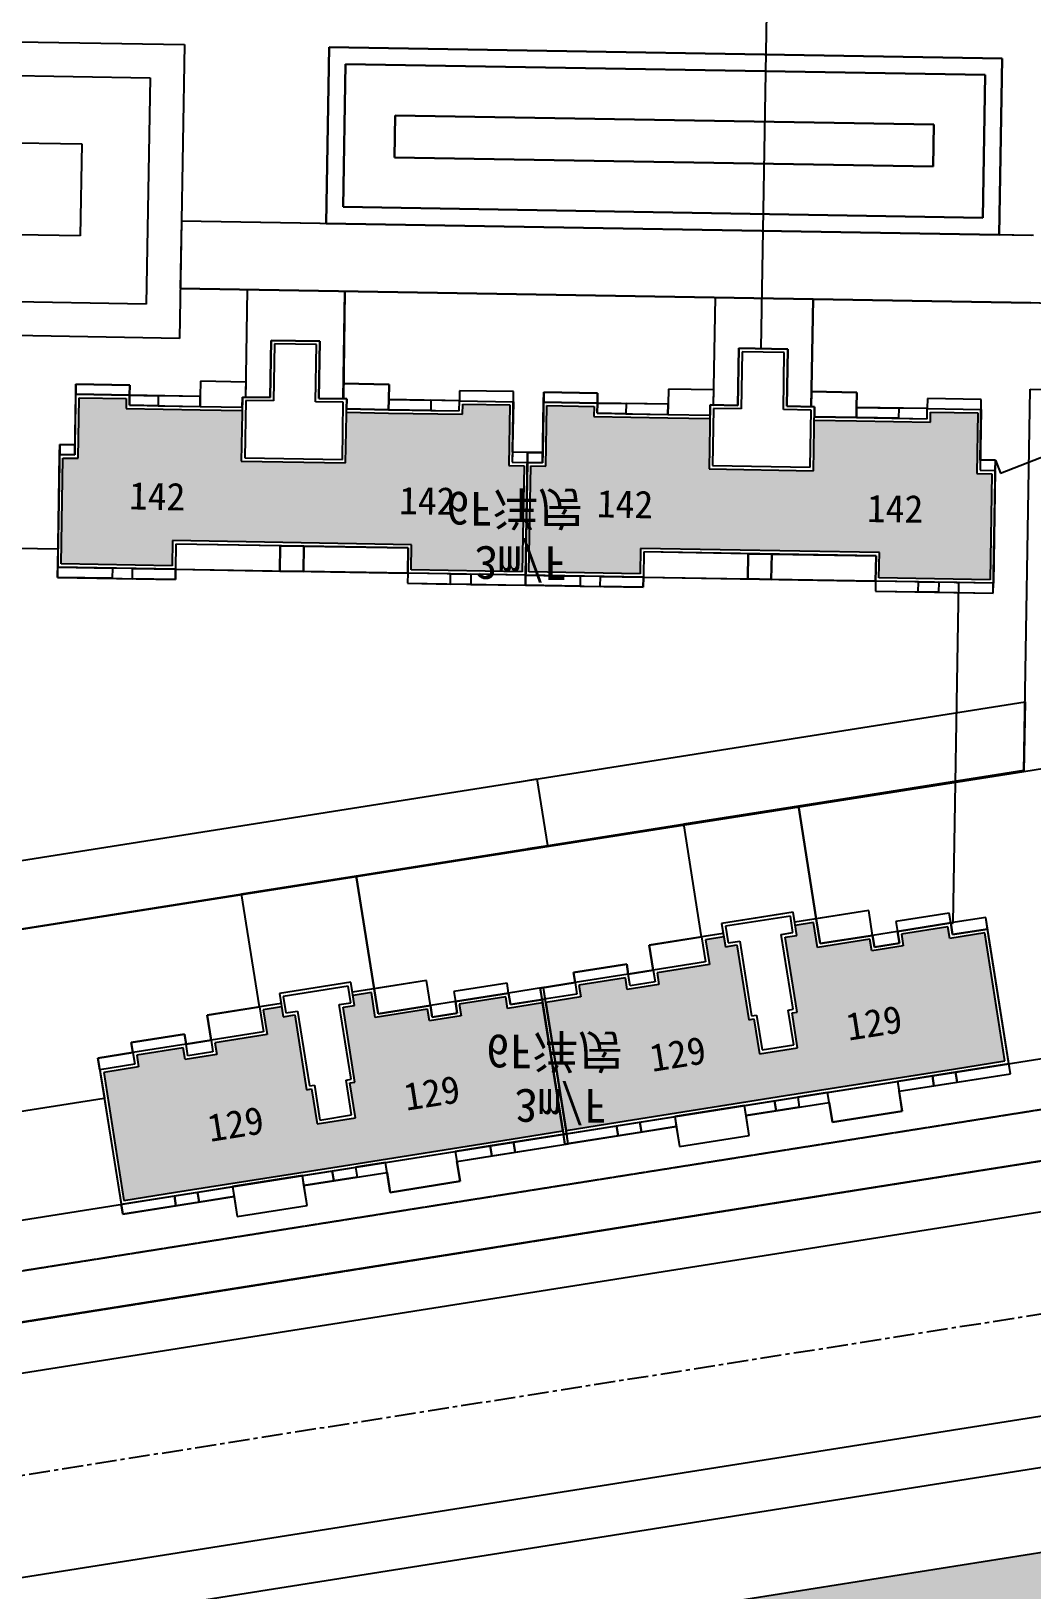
# Model space of a CAD drawing. Header units: millimetres. Extents: x -439850 to 1095597, y 3556331 to 4116172.
# Drawn here: x 578739 to 638192, y 3754899 to 3847535 of the extents above; entities that cross this region are included whole.
import ezdxf
from ezdxf.enums import TextEntityAlignment as Align

# ---------------------------------------------------------------- set-up
doc = ezdxf.new("R2010")
doc.units = ezdxf.units.MM
doc.header["$LTSCALE"] = 1000
doc.header["$MEASUREMENT"] = 0
doc.linetypes.add('CENTER', pattern=[2, 1.25, -0.25, 0.25, -0.25])
doc.linetypes.add('DASHED', pattern=[0.75, 0.5, -0.25])
for name, color, linetype in [('02E1水域', 131, 'Continuous'), ('02E1水域_H', 131, 'Continuous'), ('11E1水域', 7, 'Continuous'), ('14中心线', 1, 'CENTER'), ('14缘石线', 7, 'Continuous'), ('14道路红线', 7, 'Continuous'), ('18标注', 7, 'Continuous'), ('19图框', 7, 'Continuous'), ('TG_SUNBUILD', 41, 'Continuous'), ('建筑外轮廓线', 6, 'Continuous'), ('文字', 7, 'Continuous'), ('红线按路', 200, 'Continuous'), ('道路', 7, 'Continuous'), ('铺装', 6, 'Continuous')]:
    doc.layers.add(name, color=color, linetype=linetype)
doc.styles.add('-黑体', font='simhei.ttf')
doc.styles.add('坐标标注', font='times.ttf', dxfattribs={"width": 0.75})
doc.styles.add('样式 1', font='simhei.ttf')

msp = doc.modelspace()

# ---------------------------------------------------------------- hatches: boundary and pattern name
at = {"ltscale": 0.02, "extrusion": (0, 0, -1)}
h = msp.add_hatch(color=31, dxfattribs=at)
h.dxf.hatch_style = 1
h.paths.add_polyline_path([(-608021, 3821703), (-607121, 3821718), (-607182, 3825318), (-604383, 3825365), (-604372, 3824765), (-599973, 3824839), (-597473, 3824882), (-597423, 3821882), (-591224, 3821987), (-591274, 3824987), (-588775, 3825029), (-584375, 3825103), (-584385, 3825703), (-581586, 3825750), (-581525, 3822151), (-580625, 3822166), (-580519, 3815867), (-587118, 3815755), (-587143, 3817255), (-601341, 3817015), (-601316, 3815515), (-607915, 3815404)])
h.paths.add_polyline_path([(-600091, 3818434), (-604426, 3818384), (-604454, 3820786), (-600119, 3820837)], flags=24)
h.paths.add_polyline_path([(-584032, 3818729), (-588367, 3818633), (-588420, 3821035), (-584085, 3821131)], flags=24)
h = msp.add_hatch(color=31, dxfattribs=at)
h.dxf.hatch_style = 1
h.paths.add_polyline_path([(-635817, 3821233), (-634917, 3821248), (-634978, 3824848), (-632179, 3824895), (-632168, 3824295), (-627769, 3824370), (-625269, 3824412), (-625219, 3821412), (-619020, 3821517), (-619070, 3824517), (-616571, 3824559), (-612171, 3824633), (-612181, 3825233), (-609382, 3825281), (-609321, 3821681), (-608421, 3821696), (-608315, 3815397), (-614914, 3815286), (-614939, 3816785), (-629137, 3816545), (-629112, 3815046), (-635711, 3814934)])
h.paths.add_polyline_path([(-627887, 3817965), (-632222, 3817914), (-632250, 3820316), (-627915, 3820367)], flags=24)
h.paths.add_polyline_path([(-611828, 3818259), (-616163, 3818163), (-616216, 3820565), (-611882, 3820661)], flags=24)
h = msp.add_hatch(color=121, dxfattribs=at)
h.dxf.hatch_style = 1
h.paths.add_polyline_path([(-635394, 3793939), (-633319, 3793611), (-633210, 3794302), (-630444, 3793864), (-630554, 3793173), (-628677, 3792875), (-628568, 3793567), (-625457, 3793074), (-625222, 3794555), (-624135, 3794383), (-624229, 3793791), (-623538, 3793681), (-624242, 3789237), (-623946, 3789190), (-624274, 3787116), (-622003, 3786756), (-621674, 3788830), (-621378, 3788783), (-620674, 3793227), (-619982, 3793118), (-619888, 3793710), (-618802, 3793538), (-619037, 3792057), (-615925, 3791564), (-616035, 3790873), (-614158, 3790575), (-614049, 3791267), (-611283, 3790829), (-611393, 3790137), (-609319, 3789809), (-610524, 3782203), (-613585, 3782689), (-623561, 3784269), (-633537, 3785849), (-636598, 3786334)])
h.paths.add_polyline_path([(-626859, 3787055), (-631151, 3787727), (-630775, 3790128), (-626483, 3789456)], flags=24)
h.paths.add_polyline_path([(-615201, 3785200), (-619491, 3785888), (-619106, 3788287), (-614816, 3787599)], flags=24)
h = msp.add_hatch(color=121, dxfattribs=at)
h.dxf.hatch_style = 1
h.paths.add_polyline_path([(-609121, 3789777), (-607047, 3789449), (-606938, 3790140), (-604172, 3789702), (-604282, 3789011), (-602405, 3788713), (-602295, 3789405), (-599184, 3788912), (-598950, 3790393), (-597863, 3790221), (-597957, 3789629), (-597266, 3789519), (-597970, 3785075), (-597673, 3785028), (-598002, 3782953), (-595730, 3782594), (-595402, 3784668), (-595105, 3784621), (-594401, 3789065), (-593710, 3788956), (-593616, 3789548), (-592530, 3789376), (-592764, 3787895), (-589653, 3787402), (-589763, 3786711), (-587886, 3786413), (-587777, 3787105), (-585011, 3786667), (-585121, 3785975), (-583046, 3785647), (-584251, 3778041), (-587313, 3778526), (-597289, 3780107), (-607264, 3781687), (-610326, 3782172)])
h.paths.add_polyline_path([(-600586, 3782893), (-604878, 3783565), (-604503, 3785966), (-600211, 3785294)], flags=24)
h.paths.add_polyline_path([(-588929, 3781038), (-593219, 3781726), (-592834, 3784125), (-588544, 3783437)], flags=24)
at = {"layer": '02E1水域_H', "extrusion": (0, 0, -1)}
msp.add_hatch(color=137, dxfattribs=at).paths.add_polyline_path([(-486082, 3729002), (-486041, 3724693), (-489884, 3721378), (-845200, 3777667), (-849112, 3782213), (-849145, 3786515), (-845292, 3789831), (-490002, 3733546)])

# ---------------------------------------------------------------- linework, layer by layer
for p, q in [((622111, 3828666), (622113, 3828666)), ((622112, 3828667), (622112, 3828665)), ((636335, 3821257), (636336, 3821255)), ((636337, 3821257), (636335, 3821256)), ((580333, 3816755), (580335, 3816755)), ((580334, 3816754), (580334, 3816756)), ((633866, 3814765), (633864, 3814765)), ((633865, 3814764), (633865, 3814766)), ((608807, 3803092), (608805, 3803092)), ((608806, 3803091), (608806, 3803093)), ((609431, 3799141), (609433, 3799141)), ((609432, 3799142), (609432, 3799140)), ((633522, 3794529), (633524, 3794529)), ((633523, 3794530), (633523, 3794528)), ((583084, 3784125), (583086, 3784125)), ((583085, 3784124), (583085, 3784126))]:
    msp.add_line(p, q)
for points in [[(622111, 3828666, 0.25, 0.25, 0), (622112, 3828665, 0, 0, 0)], [(636336, 3821257, 0.25, 0.25, 0), (636336, 3821256, 0, 0, 0)], [(580333, 3816755, 0.25, 0.25, 0), (580334, 3816756, 0, 0, 0)], [(633865, 3814765, 0.25, 0.25, 0), (633864, 3814766, 0, 0, 0)], [(608806, 3803092, 0.25, 0.25, 0), (608805, 3803092, 0, 0, 0)], [(609431, 3799142, 0.25, 0.25, 0), (609432, 3799141, 0, 0, 0)], [(633522, 3794529, 0.25, 0.25, 0), (633523, 3794528, 0, 0, 0)], [(583085, 3784125, 0.25, 0.25, 0), (583085, 3784126, 0, 0, 0)]]:
    msp.add_lwpolyline(points, format="xyseb")
at = {"layer": '02E1水域', "color": 7, "linetype": 'Continuous', "lineweight": 0, "ltscale": 0.02, "extrusion": (0, 0, -1)}
msp.add_line((845292, 3789831), (490002, 3733546), dxfattribs=at)
at = {"layer": '11E1水域', "extrusion": (0, 0, -1)}
msp.add_line((845292, 3789831), (490002, 3733546), dxfattribs=at)
at = {"layer": '14中心线', "extrusion": (0, 0, -1)}
msp.add_line((864301, 3807017), (478246, 3745859), dxfattribs=at)
at = {"layer": '14缘石线', "extrusion": (0, 0, -1)}
for p, q in [((837756, 3808887), (506671, 3756436)), ((840258, 3797133), (493218, 3742156))]:
    msp.add_line(p, q, dxfattribs=at)
at = {"layer": '14道路红线', "extrusion": (0, 0, -1)}
for p, q in [((836942, 3811795), (506201, 3759399)), ((840324, 3794107), (495059, 3739410))]:
    msp.add_line(p, q, dxfattribs=at)
at = {"layer": '18标注', "color": 3, "ltscale": 0.02}
for p, q in [((622112, 3828666), (622449, 3848602)), ((636336, 3821256), (663258, 3831873)), ((622137, 3828665), (622111, 3828666)), ((636031, 3822029), (636336, 3821256)), ((580333, 3816755), (554053, 3817199)), ((580305, 3815071), (580334, 3816756)), ((633523, 3794529), (633865, 3814765)), ((633719, 3814768), (633865, 3814765)), ((607627, 3802905), (608806, 3803092)), ((609432, 3799142), (608806, 3803091)), ((608253, 3798954), (609432, 3799141)), ((633377, 3794531), (633523, 3794529)), ((582818, 3785812), (583085, 3784125)), ((575184, 3782874), (583084, 3784125))]:
    msp.add_line(p, q, dxfattribs=at)
at = {"layer": '19图框', "color": 6, "ltscale": 0.3}
msp.add_line((508012, 3765761), (812360, 3813976), dxfattribs=at)
at = {"layer": 'TG_SUNBUILD', "color": 145}
for p, q in [((592995, 3829158), (592938, 3825759)), ((595895, 3829109), (592995, 3829158)), ((595837, 3825710), (595895, 3829109)), ((620791, 3828688), (620734, 3825289)), ((623691, 3828639), (620791, 3828688)), ((623633, 3825240), (623691, 3828639)), ((581399, 3826554), (581339, 3822954)), ((584599, 3826500), (581399, 3826554)), ((584589, 3825900), (584599, 3826500)), ((588788, 3825829), (584589, 3825900)), ((588803, 3826729), (588788, 3825829)), ((591503, 3826683), (588803, 3826729)), ((591488, 3825783), (591503, 3826683)), ((597302, 3826585), (597287, 3825685)), ((600002, 3826539), (597302, 3826585)), ((599987, 3825639), (600002, 3826539)), ((604196, 3826168), (604186, 3825568)), ((607396, 3826114), (604196, 3826168)), ((607335, 3822515), (607396, 3826114)), ((609195, 3826084), (609135, 3822484)), ((612395, 3826030), (609195, 3826084)), ((612385, 3825430), (612395, 3826030)), ((616599, 3826259), (616584, 3825359)), ((619299, 3826213), (616599, 3826259)), ((619284, 3825313), (619299, 3826213)), ((625098, 3826115), (625083, 3825215)), ((627798, 3826069), (625098, 3826115)), ((627783, 3825170), (627798, 3826069)), ((592938, 3825759), (591488, 3825783)), ((597287, 3825685), (595837, 3825710)), ((604186, 3825568), (599987, 3825639)), ((616584, 3825359), (612385, 3825430)), ((620734, 3825289), (619284, 3825313)), ((625083, 3825215), (623633, 3825240)), ((631982, 3825099), (627783, 3825170)), ((631992, 3825699), (631982, 3825099)), ((635192, 3825644), (631992, 3825699)), ((635131, 3822045), (635192, 3825644)), ((580439, 3822969), (580305, 3815071)), ((581339, 3822954), (580439, 3822969)), ((608235, 3822500), (607335, 3822515)), ((608101, 3814601), (608235, 3822500)), ((608235, 3822500), (608101, 3814601)), ((609135, 3822484), (608235, 3822500)), ((636031, 3822030), (635131, 3822045)), ((635897, 3814131), (636031, 3822030)), ((580305, 3815071), (587304, 3814952)), ((587304, 3814952), (587314, 3815552)), ((587314, 3815552), (601112, 3815319)), ((601112, 3815319), (601102, 3814719)), ((615100, 3814482), (615110, 3815082)), ((615110, 3815082), (628908, 3814849)), ((628908, 3814849), (628898, 3814249)), ((601102, 3814719), (608101, 3814601)), ((608101, 3814601), (615100, 3814482)), ((628898, 3814249), (635897, 3814131)), ((624010, 3795173), (619763, 3794501)), ((619763, 3794501), (619857, 3793908)), ((624104, 3794581), (624010, 3795173)), ((628499, 3795277), (624104, 3794581)), ((628734, 3793796), (628499, 3795277)), ((633282, 3795124), (630122, 3794623)), ((630122, 3794623), (630216, 3794030)), ((633376, 3794531), (633282, 3795124)), ((635450, 3794860), (633376, 3794531)), ((636921, 3785575), (635450, 3794860)), ((619857, 3793908), (615462, 3793212)), ((630216, 3794030), (628734, 3793796)), ((615462, 3793212), (615697, 3791730)), ((614121, 3792088), (610961, 3791587)), ((610961, 3791587), (611055, 3790995)), ((614215, 3791496), (614121, 3792088)), ((615697, 3791730), (614215, 3791496)), ((597738, 3791011), (593491, 3790339)), ((597832, 3790419), (597738, 3791011)), ((602227, 3791115), (597832, 3790419)), ((602462, 3789634), (602227, 3791115)), ((607010, 3790962), (603849, 3790461)), ((607104, 3790369), (607010, 3790962)), ((609178, 3790698), (607104, 3790369)), ((611055, 3790995), (608980, 3790666)), ((608980, 3790666), (610451, 3781382)), ((610649, 3781413), (609178, 3790698)), ((593585, 3789746), (589190, 3789050)), ((593491, 3790339), (593585, 3789746)), ((603943, 3789868), (602462, 3789634)), ((603849, 3790461), (603943, 3789868)), ((589190, 3789050), (589424, 3787568)), ((587849, 3787926), (584688, 3787425)), ((587943, 3787333), (587849, 3787926)), ((584688, 3787425), (584782, 3786833)), ((589424, 3787568), (587943, 3787333)), ((584782, 3786833), (582708, 3786504)), ((582708, 3786504), (584179, 3777220)), ((630304, 3784527), (636921, 3785575)), ((630491, 3783342), (630304, 3784527)), ((621217, 3783088), (626155, 3783870)), ((626155, 3783870), (626343, 3782685)), ((626343, 3782685), (630491, 3783342)), ((610451, 3781382), (617069, 3782430)), ((617069, 3782430), (617256, 3781245)), ((621405, 3781902), (621217, 3783088)), ((604031, 3780365), (610649, 3781413)), ((617256, 3781245), (621405, 3781902)), ((594945, 3778925), (599883, 3779708)), ((599883, 3779708), (600071, 3778523)), ((604219, 3779180), (604031, 3780365)), ((595132, 3777740), (594945, 3778925)), ((600071, 3778523), (604219, 3779180)), ((584179, 3777220), (590796, 3778268)), ((590796, 3778268), (590984, 3777083)), ((590984, 3777083), (595132, 3777740))]:
    msp.add_line(p, q, dxfattribs=at)
at = {"layer": '建筑外轮廓线', "color": 6, "extrusion": (0, 0, -1)}
for p, q in [((592938, 3825759), (592995, 3829158)), ((592995, 3829158), (592938, 3825759)), ((592995, 3829158), (595895, 3829109)), ((595895, 3829109), (592995, 3829158)), ((595895, 3829109), (595837, 3825710)), ((595837, 3825710), (595895, 3829109)), ((620734, 3825289), (620791, 3828688)), ((620791, 3828688), (620734, 3825289)), ((620791, 3828688), (623691, 3828639)), ((623691, 3828639), (620791, 3828688)), ((623691, 3828639), (623633, 3825240)), ((623633, 3825240), (623691, 3828639)), ((581328, 3822354), (581389, 3825954)), ((581389, 3825954), (584589, 3825900)), ((584589, 3825900), (584579, 3825300)), ((584579, 3825300), (588778, 3825229)), ((588778, 3825229), (591278, 3825187)), ((591288, 3825786), (591224, 3821987)), ((591278, 3825187), (591288, 3825786)), ((591288, 3825786), (591288, 3825786)), ((591288, 3825786), (592938, 3825759)), ((592938, 3825759), (591288, 3825786)), ((595837, 3825710), (597487, 3825682)), ((597487, 3825682), (595837, 3825710)), ((597423, 3821882), (597487, 3825682)), ((597487, 3825682), (597477, 3825082)), ((597477, 3825082), (599976, 3825039)), ((597487, 3825682), (597487, 3825682)), ((597487, 3825682), (597487, 3825682)), ((599976, 3825039), (604176, 3824969)), ((604176, 3824969), (604186, 3825568)), ((604186, 3825568), (607386, 3825514)), ((607386, 3825514), (607325, 3821915)), ((609124, 3821884), (609185, 3825484)), ((609185, 3825484), (612385, 3825430)), ((612385, 3825430), (612375, 3824830)), ((619084, 3825317), (619020, 3821517)), ((619074, 3824717), (619084, 3825317)), ((619084, 3825317), (619084, 3825317)), ((619084, 3825317), (620734, 3825289)), ((620734, 3825289), (619084, 3825317)), ((623633, 3825240), (625283, 3825212)), ((625283, 3825212), (623633, 3825240)), ((625219, 3821412), (625283, 3825212)), ((625283, 3825212), (625273, 3824612)), ((625283, 3825212), (625283, 3825212)), ((625283, 3825212), (625283, 3825212)), ((631972, 3824499), (631982, 3825099)), ((631982, 3825099), (635182, 3825045)), ((635182, 3825045), (635121, 3821445)), ((612375, 3824830), (616574, 3824759)), ((616574, 3824759), (619074, 3824717)), ((625273, 3824612), (627773, 3824569)), ((627773, 3824569), (631972, 3824499)), ((580315, 3815670), (580429, 3822369)), ((580429, 3822369), (581328, 3822354)), ((591224, 3821987), (597423, 3821882)), ((607325, 3821915), (608225, 3821900)), ((608111, 3815201), (608225, 3821900)), ((608225, 3821900), (608111, 3815201)), ((608225, 3821900), (609124, 3821884)), ((619020, 3821517), (625219, 3821412)), ((635121, 3821445), (636021, 3821430)), ((636021, 3821430), (635907, 3814731)), ((587340, 3817052), (587314, 3815552)), ((601138, 3816819), (587340, 3817052)), ((601112, 3815319), (601138, 3816819)), ((601138, 3816819), (601138, 3816819)), ((587314, 3815552), (580315, 3815670)), ((615136, 3816582), (615110, 3815082)), ((628934, 3816349), (615136, 3816582)), ((628908, 3814849), (628934, 3816349)), ((628934, 3816349), (628934, 3816349)), ((587314, 3815552), (587314, 3815552)), ((608111, 3815201), (601112, 3815319)), ((615110, 3815082), (608111, 3815201)), ((615110, 3815082), (615110, 3815082)), ((635907, 3814731), (628908, 3814849)), ((624010, 3795173), (619763, 3794501)), ((621887, 3794837), (619763, 3794501)), ((619763, 3794501), (619857, 3793908)), ((619763, 3794501), (619982, 3793118)), ((624010, 3795173), (621887, 3794837)), ((624104, 3794581), (624010, 3795173)), ((624229, 3793791), (624010, 3795173)), ((625388, 3794784), (624104, 3794581)), ((625623, 3793303), (625388, 3794784)), ((633376, 3794531), (630216, 3794030)), ((633486, 3793840), (633376, 3794531)), ((619857, 3793908), (618573, 3793705)), ((618573, 3793705), (618808, 3792223)), ((623538, 3793681), (624229, 3793791)), ((624242, 3789237), (623538, 3793681)), ((628734, 3793796), (625623, 3793303)), ((628844, 3793104), (628734, 3793796)), ((630216, 3794030), (630325, 3793339)), ((635560, 3794168), (633486, 3793840)), ((636827, 3786168), (635560, 3794168)), ((619982, 3793118), (620674, 3793227)), ((620674, 3793227), (621378, 3788783)), ((630325, 3793339), (628844, 3793104)), ((618808, 3792223), (615697, 3791730)), ((615697, 3791730), (615806, 3791039)), ((597738, 3791011), (593491, 3790339)), ((595614, 3790675), (593491, 3790339)), ((597738, 3791011), (595614, 3790675)), ((597832, 3790419), (597738, 3791011)), ((597957, 3789629), (597738, 3791011)), ((614215, 3791496), (611055, 3790995)), ((611055, 3790995), (611164, 3790303)), ((614325, 3790804), (614215, 3791496)), ((615806, 3791039), (614325, 3790804)), ((593585, 3789746), (592301, 3789543)), ((593491, 3790339), (593585, 3789746)), ((593491, 3790339), (593710, 3788956)), ((599116, 3790622), (597832, 3790419)), ((599350, 3789141), (599116, 3790622)), ((607104, 3790369), (603943, 3789868)), ((603943, 3789868), (604053, 3789177)), ((607213, 3789678), (607104, 3790369)), ((609287, 3790006), (607213, 3789678)), ((611164, 3790303), (609090, 3789975)), ((609090, 3789975), (610357, 3781975)), ((610555, 3782006), (609287, 3790006)), ((592301, 3789543), (592535, 3788061)), ((593710, 3788956), (594401, 3789065)), ((594401, 3789065), (595105, 3784621)), ((597266, 3789519), (597957, 3789629)), ((597970, 3785075), (597266, 3789519)), ((602462, 3789634), (599350, 3789141)), ((602571, 3788942), (602462, 3789634)), ((604053, 3789177), (602571, 3788942)), ((621378, 3788783), (621674, 3788830)), ((621674, 3788830), (622003, 3786756)), ((623946, 3789190), (624242, 3789237)), ((624274, 3787116), (623946, 3789190)), ((592535, 3788061), (589424, 3787568)), ((587943, 3787333), (584782, 3786833)), ((588052, 3786642), (587943, 3787333)), ((589424, 3787568), (589534, 3786877)), ((622003, 3786756), (624274, 3787116)), ((584892, 3786141), (582818, 3785813)), ((584782, 3786833), (584892, 3786141)), ((589534, 3786877), (588052, 3786642)), ((633568, 3785652), (636827, 3786168)), ((582818, 3785813), (584085, 3777813)), ((623592, 3784071), (633568, 3785652)), ((595105, 3784621), (595402, 3784668)), ((595402, 3784668), (595730, 3782594)), ((597673, 3785028), (597970, 3785075)), ((598002, 3782953), (597673, 3785028)), ((613617, 3782491), (623592, 3784071)), ((595730, 3782594), (598002, 3782953)), ((610357, 3781975), (613617, 3782491)), ((597320, 3779909), (607296, 3781490)), ((607296, 3781490), (610555, 3782006)), ((587344, 3778329), (597320, 3779909)), ((584085, 3777813), (587344, 3778329))]:
    msp.add_line(p, q, dxfattribs=at)
at = {"layer": '建筑外轮廓线', "color": 8, "extrusion": (0, 0, -1)}
for p, q in [((593192, 3828955), (593134, 3825555)), ((595691, 3828912), (593192, 3828955)), ((595634, 3825513), (595691, 3828912)), ((620988, 3828485), (620930, 3825085)), ((623487, 3828443), (620988, 3828485)), ((623430, 3825043), (623487, 3828443)), ((581389, 3825954), (581399, 3826554)), ((584589, 3825900), (581389, 3825954)), ((581399, 3826554), (584599, 3826500)), ((584579, 3825300), (584589, 3825900)), ((584599, 3826500), (584589, 3825900)), ((584589, 3825900), (586289, 3825871)), ((586289, 3825871), (586278, 3825271)), ((586289, 3825871), (586278, 3825271)), ((588788, 3825829), (586289, 3825871)), ((588803, 3826729), (588788, 3825829)), ((591503, 3826683), (588803, 3826729)), ((591488, 3825783), (591503, 3826683)), ((597287, 3825685), (597302, 3826585)), ((597287, 3825685), (597302, 3826585)), ((597302, 3826585), (600002, 3826539)), ((597302, 3826585), (600002, 3826539)), ((600002, 3826539), (599987, 3825639)), ((600002, 3826539), (599987, 3825639)), ((604196, 3826168), (604186, 3825568)), ((607396, 3826114), (604196, 3826168)), ((607386, 3825514), (607396, 3826114)), ((609185, 3825484), (609195, 3826084)), ((609195, 3826084), (612395, 3826030)), ((612395, 3826030), (612385, 3825430)), ((616599, 3826259), (616584, 3825359)), ((619299, 3826213), (616599, 3826259)), ((619284, 3825313), (619299, 3826213)), ((625083, 3825215), (625098, 3826115)), ((625083, 3825215), (625098, 3826115)), ((625098, 3826115), (627798, 3826069)), ((625098, 3826115), (627798, 3826069)), ((627798, 3826069), (627783, 3825170)), ((627798, 3826069), (627783, 3825170)), ((581525, 3822151), (581586, 3825750)), ((581586, 3825750), (584385, 3825703)), ((584385, 3825703), (584375, 3825103)), ((584375, 3825103), (588775, 3825029)), ((586278, 3825271), (584579, 3825300)), ((586278, 3825271), (588778, 3825229)), ((588775, 3825029), (591274, 3824987)), ((588778, 3825229), (588788, 3825829)), ((588788, 3825829), (588778, 3825229)), ((588778, 3825229), (591278, 3825187)), ((591278, 3825187), (591288, 3825786)), ((591278, 3825187), (591278, 3825187)), ((591288, 3825786), (591488, 3825783)), ((591484, 3825583), (591427, 3822184)), ((593134, 3825555), (591484, 3825583)), ((597284, 3825485), (595634, 3825513)), ((597226, 3822086), (597284, 3825485)), ((597487, 3825682), (597287, 3825685)), ((597487, 3825682), (597287, 3825685)), ((597477, 3825082), (597487, 3825682)), ((597477, 3825082), (597487, 3825682)), ((599976, 3825039), (597477, 3825082)), ((597477, 3825082), (597477, 3825082)), ((599976, 3825039), (597477, 3825082)), ((597477, 3825082), (597477, 3825082)), ((599976, 3825039), (599987, 3825639)), ((599987, 3825639), (599976, 3825039)), ((599987, 3825639), (599976, 3825039)), ((602476, 3824997), (599976, 3825039)), ((599987, 3825639), (602486, 3825597)), ((602486, 3825597), (602476, 3824997)), ((602486, 3825597), (602476, 3824997)), ((602476, 3824997), (604176, 3824969)), ((604186, 3825568), (602486, 3825597)), ((604176, 3824969), (604186, 3825568)), ((604186, 3825568), (607386, 3825514)), ((604372, 3824765), (604383, 3825365)), ((604383, 3825365), (607182, 3825318)), ((607182, 3825318), (607121, 3821718)), ((612385, 3825430), (609185, 3825484)), ((609321, 3821681), (609382, 3825281)), ((609382, 3825281), (612181, 3825233)), ((612181, 3825233), (612171, 3824633)), ((612375, 3824830), (612385, 3825430)), ((612385, 3825430), (614085, 3825401)), ((614085, 3825401), (614074, 3824801)), ((614085, 3825401), (614074, 3824801)), ((616584, 3825359), (614085, 3825401)), ((616574, 3824759), (616584, 3825359)), ((616584, 3825359), (616574, 3824759)), ((619074, 3824717), (619084, 3825317)), ((619084, 3825317), (619284, 3825313)), ((619280, 3825113), (619223, 3821714)), ((620930, 3825085), (619280, 3825113)), ((625080, 3825015), (623430, 3825043)), ((625022, 3821616), (625080, 3825015)), ((625283, 3825212), (625083, 3825215)), ((625283, 3825212), (625083, 3825215)), ((625273, 3824612), (625283, 3825212)), ((625273, 3824612), (625283, 3825212)), ((627773, 3824570), (627783, 3825170)), ((627783, 3825170), (627773, 3824570)), ((627783, 3825170), (627773, 3824570)), ((627783, 3825170), (630282, 3825127)), ((630282, 3825127), (630272, 3824527)), ((630282, 3825127), (630272, 3824527)), ((631982, 3825099), (630282, 3825127)), ((631972, 3824499), (631982, 3825099)), ((631992, 3825699), (631982, 3825099)), ((631982, 3825099), (635182, 3825045)), ((635192, 3825644), (631992, 3825699)), ((635182, 3825045), (635192, 3825644)), ((597473, 3824882), (599973, 3824839)), ((599973, 3824839), (604372, 3824765)), ((612171, 3824633), (616571, 3824559)), ((614074, 3824801), (612375, 3824830)), ((614074, 3824801), (616574, 3824759)), ((616571, 3824559), (619070, 3824517)), ((616574, 3824759), (619074, 3824717)), ((619074, 3824717), (619074, 3824717)), ((625269, 3824412), (627769, 3824370)), ((627773, 3824570), (625273, 3824612)), ((625273, 3824612), (625273, 3824612)), ((627773, 3824570), (625273, 3824612)), ((625273, 3824612), (625273, 3824612)), ((627769, 3824370), (632168, 3824295)), ((630272, 3824527), (627773, 3824570)), ((630272, 3824527), (631972, 3824499)), ((632168, 3824295), (632179, 3824895)), ((632179, 3824895), (634978, 3824848)), ((634978, 3824848), (634917, 3821248)), ((580429, 3822369), (580439, 3822969)), ((581328, 3822354), (580429, 3822369)), ((580439, 3822969), (581339, 3822954)), ((580519, 3815867), (580625, 3822166)), ((580625, 3822166), (581525, 3822151)), ((581339, 3822954), (581328, 3822354)), ((591427, 3822184), (597226, 3822086)), ((607335, 3822515), (607325, 3821915)), ((608235, 3822500), (607335, 3822515)), ((608225, 3821900), (608235, 3822500)), ((608225, 3821900), (608235, 3822500)), ((608235, 3822500), (609135, 3822484)), ((609135, 3822484), (609124, 3821884)), ((607121, 3821718), (608021, 3821703)), ((607325, 3821915), (608225, 3821900)), ((608021, 3821703), (607915, 3815404)), ((609124, 3821884), (608225, 3821900)), ((608315, 3815397), (608421, 3821696)), ((608421, 3821696), (609321, 3821681)), ((619223, 3821714), (625022, 3821616)), ((634917, 3821248), (635817, 3821233)), ((635131, 3822045), (635121, 3821445)), ((635121, 3821445), (636021, 3821430)), ((636031, 3822030), (635131, 3822045)), ((635817, 3821233), (635711, 3814934)), ((636021, 3821430), (636031, 3822030)), ((587143, 3817255), (587118, 3815755)), ((601341, 3817015), (587143, 3817255)), ((587340, 3817052), (587314, 3815552)), ((593539, 3816947), (587340, 3817052)), ((593513, 3815447), (593539, 3816947)), ((593539, 3816947), (593513, 3815447)), ((593513, 3815447), (593539, 3816947)), ((593539, 3816947), (594939, 3816923)), ((594939, 3816923), (593539, 3816947)), ((594939, 3816923), (594913, 3815424)), ((594913, 3815424), (594939, 3816923)), ((594913, 3815424), (594939, 3816923)), ((594939, 3816923), (601138, 3816819)), ((601138, 3816819), (601112, 3815319)), ((601316, 3815515), (601341, 3817015)), ((614939, 3816785), (614914, 3815286)), ((629137, 3816545), (614939, 3816785)), ((580305, 3815071), (580315, 3815670)), ((580315, 3815670), (583565, 3815615)), ((587118, 3815755), (580519, 3815867)), ((615136, 3816582), (615110, 3815082)), ((621335, 3816477), (615136, 3816582)), ((621309, 3814978), (621335, 3816477)), ((621335, 3816477), (621309, 3814978)), ((621309, 3814978), (621335, 3816477)), ((621335, 3816477), (622735, 3816454)), ((622735, 3816454), (621335, 3816477)), ((622735, 3816454), (622709, 3814954)), ((622709, 3814954), (622735, 3816454)), ((622709, 3814954), (622735, 3816454)), ((622735, 3816454), (628934, 3816349)), ((628934, 3816349), (628908, 3814849)), ((629112, 3815046), (629137, 3816545)), ((583555, 3815016), (580305, 3815071)), ((583565, 3815615), (583555, 3815016)), ((583565, 3815615), (583555, 3815016)), ((583555, 3815016), (584755, 3814995)), ((584765, 3815595), (583565, 3815615)), ((584755, 3814995), (584765, 3815595)), ((584755, 3814995), (584765, 3815595)), ((587304, 3814952), (584755, 3814995)), ((584765, 3815595), (587314, 3815552)), ((587314, 3815552), (587304, 3814952)), ((587314, 3815552), (593513, 3815447)), ((594913, 3815424), (593513, 3815447)), ((593513, 3815447), (594913, 3815424)), ((601112, 3815319), (594913, 3815424)), ((601112, 3815319), (601102, 3814719)), ((603662, 3815276), (601112, 3815319)), ((607915, 3815404), (601316, 3815515)), ((603652, 3814676), (603662, 3815276)), ((603652, 3814676), (603662, 3815276)), ((603662, 3815276), (604862, 3815256)), ((604862, 3815256), (604852, 3814656)), ((604862, 3815256), (604852, 3814656)), ((608111, 3815201), (604862, 3815256)), ((608101, 3814601), (608111, 3815201)), ((608101, 3814601), (608111, 3815201)), ((608111, 3815201), (611361, 3815146)), ((614914, 3815286), (608315, 3815397)), ((611361, 3815146), (611351, 3814546)), ((611361, 3815146), (611351, 3814546)), ((612561, 3815125), (611361, 3815146)), ((612551, 3814525), (612561, 3815125)), ((612551, 3814525), (612561, 3815125)), ((612561, 3815125), (615110, 3815082)), ((615110, 3815082), (615100, 3814482)), ((615110, 3815082), (621309, 3814978)), ((622709, 3814954), (621309, 3814978)), ((621309, 3814978), (622709, 3814954)), ((628908, 3814849), (622709, 3814954)), ((628908, 3814849), (628898, 3814249)), ((631458, 3814806), (628908, 3814849)), ((635711, 3814934), (629112, 3815046)), ((631448, 3814206), (631458, 3814806)), ((631448, 3814206), (631458, 3814806)), ((631458, 3814806), (632658, 3814786)), ((632658, 3814786), (632648, 3814186)), ((632658, 3814786), (632648, 3814186)), ((635907, 3814731), (632658, 3814786)), ((601102, 3814719), (603652, 3814676)), ((604852, 3814656), (603652, 3814676)), ((604852, 3814656), (608101, 3814601)), ((611351, 3814546), (608101, 3814601)), ((611351, 3814546), (612551, 3814525)), ((615100, 3814482), (612551, 3814525)), ((628898, 3814249), (631448, 3814206)), ((632648, 3814186), (631448, 3814206)), ((632648, 3814186), (635897, 3814131)), ((635897, 3814131), (635907, 3814731)), ((623844, 3794945), (619992, 3794334)), ((624001, 3793957), (623844, 3794945)), ((625222, 3794555), (624135, 3794383)), ((625457, 3793074), (625222, 3794555)), ((628499, 3795277), (625388, 3794784)), ((625388, 3794784), (625623, 3793303)), ((628734, 3793796), (628499, 3795277)), ((633282, 3795124), (630122, 3794623)), ((630122, 3794623), (630216, 3794030)), ((630216, 3794030), (633376, 3794531)), ((633376, 3794531), (633282, 3795124)), ((635450, 3794860), (633376, 3794531)), ((633376, 3794531), (633486, 3793840)), ((635560, 3794168), (635450, 3794860)), ((615462, 3793212), (618573, 3793705)), ((618573, 3793705), (618808, 3792223)), ((619888, 3793710), (618802, 3793538)), ((618802, 3793538), (619037, 3792057)), ((619992, 3794334), (620149, 3793347)), ((620149, 3793347), (620840, 3793456)), ((620840, 3793456), (621544, 3789012)), ((623309, 3793847), (624001, 3793957)), ((624013, 3789403), (623309, 3793847)), ((628568, 3793567), (625457, 3793074)), ((625623, 3793303), (628734, 3793796)), ((628677, 3792875), (628568, 3793567)), ((630216, 3794030), (628734, 3793796)), ((628734, 3793796), (628844, 3793104)), ((630325, 3793339), (630216, 3794030)), ((633210, 3794302), (630444, 3793864)), ((630444, 3793864), (630554, 3793173)), ((633319, 3793611), (633210, 3794302)), ((635394, 3793939), (633319, 3793611)), ((633486, 3793840), (635560, 3794168)), ((636598, 3786334), (635394, 3793939)), ((615697, 3791730), (615462, 3793212)), ((630554, 3793173), (628677, 3792875)), ((628844, 3793104), (630325, 3793339)), ((610961, 3791587), (614121, 3792088)), ((611055, 3790995), (610961, 3791587)), ((614121, 3792088), (614215, 3791496)), ((614215, 3791496), (615697, 3791730)), ((618808, 3792223), (615697, 3791730)), ((615697, 3791730), (615806, 3791039)), ((619037, 3792057), (615925, 3791564)), ((597572, 3790783), (593720, 3790172)), ((597728, 3789795), (597572, 3790783)), ((602227, 3791115), (599116, 3790622)), ((602462, 3789634), (602227, 3791115)), ((607010, 3790962), (603849, 3790461)), ((607104, 3790369), (607010, 3790962)), ((609178, 3790698), (607104, 3790369)), ((608980, 3790666), (611055, 3790995)), ((609090, 3789975), (608980, 3790666)), ((609287, 3790006), (609178, 3790698)), ((614215, 3791496), (611055, 3790995)), ((611055, 3790995), (611164, 3790303)), ((614049, 3791267), (611283, 3790829)), ((611283, 3790829), (611393, 3790137)), ((614158, 3790575), (614049, 3791267)), ((616035, 3790873), (614158, 3790575)), ((614325, 3790804), (614215, 3791496)), ((615806, 3791039), (614325, 3790804)), ((615925, 3791564), (616035, 3790873)), ((593720, 3790172), (593876, 3789185)), ((597037, 3789685), (597728, 3789795)), ((598950, 3790393), (597863, 3790221)), ((599184, 3788912), (598950, 3790393)), ((599116, 3790622), (599350, 3789141)), ((603943, 3789868), (602462, 3789634)), ((603849, 3790461), (603943, 3789868)), ((603943, 3789868), (607104, 3790369)), ((604053, 3789177), (603943, 3789868)), ((606938, 3790140), (604172, 3789702)), ((607047, 3789449), (606938, 3790140)), ((609121, 3789777), (607047, 3789449)), ((607104, 3790369), (607213, 3789678)), ((607213, 3789678), (609287, 3790006)), ((611164, 3790303), (609090, 3789975)), ((610326, 3782172), (609121, 3789777)), ((611393, 3790137), (609319, 3789809)), ((609319, 3789809), (610524, 3782203)), ((589190, 3789050), (592301, 3789543)), ((589424, 3787568), (589190, 3789050)), ((592301, 3789543), (592535, 3788061)), ((593616, 3789548), (592530, 3789376)), ((592530, 3789376), (592764, 3787895)), ((593876, 3789185), (594568, 3789294)), ((594568, 3789294), (595272, 3784850)), ((597741, 3785241), (597037, 3789685)), ((602295, 3789405), (599184, 3788912)), ((599350, 3789141), (602462, 3789634)), ((602405, 3788713), (602295, 3789405)), ((604282, 3789011), (602405, 3788713)), ((602462, 3789634), (602571, 3788942)), ((602571, 3788942), (604053, 3789177)), ((604172, 3789702), (604282, 3789011)), ((621544, 3789012), (621840, 3789059)), ((621840, 3789059), (622169, 3786984)), ((623717, 3789356), (624013, 3789403)), ((624046, 3787282), (623717, 3789356)), ((584688, 3787425), (587849, 3787926)), ((587849, 3787926), (587943, 3787333)), ((592535, 3788061), (589424, 3787568)), ((592764, 3787895), (589653, 3787402)), ((584782, 3786833), (584688, 3787425)), ((587943, 3787333), (584782, 3786833)), ((587777, 3787105), (585011, 3786667)), ((587886, 3786413), (587777, 3787105)), ((587943, 3787333), (589424, 3787568)), ((588052, 3786642), (587943, 3787333)), ((589424, 3787568), (589534, 3786877)), ((589653, 3787402), (589763, 3786711)), ((622169, 3786984), (624046, 3787282)), ((582708, 3786504), (584782, 3786833)), ((582818, 3785813), (582708, 3786504)), ((584892, 3786141), (582818, 3785813)), ((584782, 3786833), (584892, 3786141)), ((585011, 3786667), (585121, 3785975)), ((589763, 3786711), (587886, 3786413)), ((589534, 3786877), (588052, 3786642)), ((633537, 3785849), (636598, 3786334)), ((636827, 3786168), (633667, 3785667)), ((636921, 3785575), (636827, 3786168)), ((585121, 3785975), (583046, 3785647)), ((583046, 3785647), (584251, 3778041)), ((597445, 3785194), (597741, 3785241)), ((597773, 3783120), (597445, 3785194)), ((623561, 3784269), (633537, 3785849)), ((626061, 3784462), (630210, 3785120)), ((632284, 3785448), (630210, 3785120)), ((630210, 3785120), (630304, 3784527)), ((630210, 3785120), (630491, 3783342)), ((633667, 3785667), (632284, 3785448)), ((632378, 3784856), (632284, 3785448)), ((632284, 3785448), (632378, 3784856)), ((633761, 3785075), (633667, 3785667)), ((633667, 3785667), (633761, 3785075)), ((633761, 3785075), (636921, 3785575)), ((595272, 3784850), (595568, 3784897)), ((595568, 3784897), (595897, 3782822)), ((613585, 3782689), (623561, 3784269)), ((622901, 3783962), (624284, 3784181)), ((626061, 3784462), (624284, 3784181)), ((624284, 3784181), (624378, 3783588)), ((624284, 3784181), (624378, 3783588)), ((626155, 3783870), (626061, 3784462)), ((626343, 3782685), (626061, 3784462)), ((630304, 3784527), (632378, 3784856)), ((632378, 3784856), (633761, 3785075)), ((621123, 3783680), (616975, 3783023)), ((621123, 3783680), (622901, 3783962)), ((621217, 3783088), (621123, 3783680)), ((621405, 3781902), (621123, 3783680)), ((622995, 3783369), (621217, 3783088)), ((622995, 3783369), (622901, 3783962)), ((622901, 3783962), (622995, 3783369)), ((624378, 3783588), (622995, 3783369)), ((624378, 3783588), (626155, 3783870)), ((630491, 3783342), (626343, 3782685)), ((595897, 3782822), (597773, 3783120)), ((610357, 3781975), (613518, 3782475)), ((610524, 3782203), (613585, 3782689)), ((613518, 3782475), (614901, 3782694)), ((613612, 3781883), (613518, 3782475)), ((613518, 3782475), (613612, 3781883)), ((614901, 3782694), (616975, 3783023)), ((614995, 3782102), (614901, 3782694)), ((614901, 3782694), (614995, 3782102)), ((617069, 3782430), (614995, 3782102)), ((616975, 3783023), (617069, 3782430)), ((616975, 3783023), (617256, 3781245)), ((597289, 3780107), (607264, 3781687)), ((607394, 3781505), (606012, 3781286)), ((607264, 3781687), (610326, 3782172)), ((610555, 3782006), (607394, 3781505)), ((607488, 3780913), (607394, 3781505)), ((607394, 3781505), (607488, 3780913)), ((607488, 3780913), (610649, 3781413)), ((610451, 3781382), (610357, 3781975)), ((613612, 3781883), (610451, 3781382)), ((610649, 3781413), (610555, 3782006)), ((614995, 3782102), (613612, 3781883)), ((617256, 3781245), (621405, 3781902)), ((599789, 3780300), (603937, 3780958)), ((606012, 3781286), (603937, 3780958)), ((603937, 3780958), (604031, 3780365)), ((603937, 3780958), (604219, 3779180)), ((604031, 3780365), (606105, 3780694)), ((606105, 3780694), (606012, 3781286)), ((606012, 3781286), (606105, 3780694)), ((606105, 3780694), (607488, 3780913)), ((587313, 3778526), (597289, 3780107)), ((594851, 3779518), (596629, 3779800)), ((596629, 3779800), (598011, 3780019)), ((596722, 3779207), (596629, 3779800)), ((596629, 3779800), (596722, 3779207)), ((599789, 3780300), (598011, 3780019)), ((598011, 3780019), (598105, 3779426)), ((598011, 3780019), (598105, 3779426)), ((598105, 3779426), (599883, 3779708)), ((599883, 3779708), (599789, 3780300)), ((600071, 3778523), (599789, 3780300)), ((588628, 3778532), (590702, 3778861)), ((594851, 3779518), (590702, 3778861)), ((590702, 3778861), (590796, 3778268)), ((590702, 3778861), (590984, 3777083)), ((594945, 3778925), (594851, 3779518)), ((595132, 3777740), (594851, 3779518)), ((596722, 3779207), (594945, 3778925)), ((598105, 3779426), (596722, 3779207)), ((604219, 3779180), (600071, 3778523)), ((584085, 3777813), (587246, 3778313)), ((584179, 3777220), (584085, 3777813)), ((587339, 3777721), (584179, 3777220)), ((584251, 3778041), (587313, 3778526)), ((587246, 3778313), (588628, 3778532)), ((587339, 3777721), (587246, 3778313)), ((587246, 3778313), (587339, 3777721)), ((588722, 3777940), (587339, 3777721)), ((588722, 3777940), (588628, 3778532)), ((588628, 3778532), (588722, 3777940)), ((590796, 3778268), (588722, 3777940)), ((590984, 3777083), (595132, 3777740))]:
    msp.add_line(p, q, dxfattribs=at)
at = {"layer": '红线按路', "color": 62, "linetype": 'DASHED', "ltscale": 0.005, "extrusion": (0, 0, -1)}
msp.add_line((824651, 3812886), (507107, 3762580), dxfattribs=at)
at = {"layer": '红线按路', "color": 1, "linetype": 'DASHED', "ltscale": 0.005, "extrusion": (0, 0, -1)}
msp.add_line((506201, 3759399), (836942, 3811795), dxfattribs=at)
at = {"layer": '道路', "color": 145, "ltscale": 0.02, "extrusion": (0, 0, -1)}
for p, q in [((558926, 3847226), (587841, 3846737)), ((587841, 3846737), (587546, 3829274)), ((596440, 3846592), (596263, 3836104)), ((636434, 3845916), (596440, 3846592)), ((597423, 3845575), (597280, 3837087)), ((635418, 3844933), (597423, 3845575)), ((636257, 3835428), (636434, 3845916)), ((560892, 3845193), (585808, 3844771)), ((585808, 3844771), (585580, 3831308)), ((635274, 3836445), (635418, 3844933)), ((600372, 3842525), (600330, 3840036)), ((632367, 3841984), (600372, 3842525)), ((632325, 3839495), (632367, 3841984)), ((564823, 3841126), (581741, 3840840)), ((581741, 3840840), (581649, 3835375)), ((600330, 3840036), (632325, 3839495)), ((597280, 3837087), (635274, 3836445)), ((638192, 3835395), (587664, 3836249)), ((596263, 3836104), (636257, 3835428)), ((581649, 3835375), (564731, 3835661)), ((585580, 3831308), (560664, 3831729)), ((638124, 3831396), (587597, 3832250)), ((591487, 3825783), (591595, 3832182)), ((597273, 3825685), (597381, 3832084)), ((619284, 3825313), (619392, 3831712)), ((625083, 3825215), (625191, 3831614)), ((587546, 3829274), (558631, 3829763)), ((519687, 3788974), (637789, 3807683)), ((520312, 3785023), (637720, 3803623)), ((625388, 3794784), (624324, 3801500)), ((618573, 3793705), (617509, 3800421)), ((599116, 3790622), (598052, 3797338)), ((592301, 3789543), (591237, 3796259))]:
    msp.add_line(p, q, dxfattribs=at)
at = {"layer": '道路', "color": 145, "ltscale": 0.02}
for p, q in [((637718, 3803521), (638103, 3826266)), ((638103, 3826266), (690542, 3825380)), ((692627, 3812220), (637718, 3803521))]:
    msp.add_line(p, q, dxfattribs=at)
msp.add_arc((638023, 3825397), 6000, 7.37794, 89.03166, dxfattribs=at)
at = {"layer": '铺装', "ltscale": 0.02}
for p, q in [((558926, 3847226), (587841, 3846737)), ((587841, 3846737), (587546, 3829274)), ((596263, 3836104), (596440, 3846592)), ((596440, 3846592), (636434, 3845916)), ((597280, 3837087), (597423, 3845575)), ((597423, 3845575), (635418, 3844933)), ((636434, 3845916), (636257, 3835428)), ((560892, 3845193), (585808, 3844771)), ((585808, 3844771), (585580, 3831308)), ((635418, 3844933), (635274, 3836445)), ((600330, 3840036), (600372, 3842525)), ((600372, 3842525), (632367, 3841984)), ((632367, 3841984), (632325, 3839495)), ((564823, 3841126), (581741, 3840840)), ((581741, 3840840), (581649, 3835375)), ((632325, 3839495), (600330, 3840036)), ((635274, 3836445), (597280, 3837087)), ((587664, 3836249), (587597, 3832250)), ((638293, 3835394), (587664, 3836249)), ((636257, 3835428), (596263, 3836104)), ((581649, 3835375), (564731, 3835661)), ((585580, 3831308), (560664, 3831729)), ((587597, 3832250), (638124, 3831396)), ((591488, 3825783), (591596, 3832182)), ((591596, 3832182), (597381, 3832084)), ((597381, 3832084), (597287, 3825685)), ((619284, 3825313), (619392, 3831712)), ((619392, 3831712), (625191, 3831614)), ((625191, 3831614), (625083, 3825215)), ((587546, 3829274), (558631, 3829763)), ((592995, 3829158), (592938, 3825759)), ((595895, 3829109), (592995, 3829158)), ((595837, 3825710), (595895, 3829109)), ((620791, 3828688), (620734, 3825289)), ((623691, 3828639), (620791, 3828688)), ((623633, 3825240), (623691, 3828639)), ((637718, 3803521), (638103, 3826266)), ((638103, 3826266), (690542, 3825380)), ((592938, 3825759), (591488, 3825783)), ((597287, 3825685), (595837, 3825710)), ((620734, 3825289), (619284, 3825313)), ((625083, 3825215), (623633, 3825240)), ((692627, 3812220), (637718, 3803521)), ((519687, 3788974), (637789, 3807683)), ((637789, 3807683), (637718, 3803521)), ((637718, 3803521), (520312, 3785023)), ((617509, 3800421), (624324, 3801500)), ((624324, 3801500), (625388, 3794784)), ((618573, 3793705), (617509, 3800421)), ((591237, 3796259), (598052, 3797338)), ((598052, 3797338), (599116, 3790622)), ((592301, 3789543), (591237, 3796259)), ((624010, 3795173), (619763, 3794501)), ((619763, 3794501), (619857, 3793908)), ((624104, 3794581), (624010, 3795173)), ((625388, 3794784), (624104, 3794581)), ((619857, 3793908), (618573, 3793705)), ((597738, 3791011), (593491, 3790339)), ((597832, 3790419), (597738, 3791011)), ((593585, 3789746), (592301, 3789543)), ((593491, 3790339), (593585, 3789746)), ((599116, 3790622), (597832, 3790419))]:
    msp.add_line(p, q, dxfattribs=at)
msp.add_arc((638023, 3825397), 6000, 7.37794, 89.03166, dxfattribs=at)

# ---------------------------------------------------------------- texts
at = {"layer": '18标注', "color": 3, "style": '坐标标注', "width": 0.75}
for s, rotation, p in [('19939.23', 89.03166, (622279, 3838632)), ('20239.67', 89.03166, (632053, 3805129)), ('4000.00', 279.00196, (609120, 3801119)), ('8000.00', 9.00196, (579132, 3783500))]:
    msp.add_text(s, height=1, rotation=rotation, dxfattribs=at).set_placement(p)
at = {"layer": '建筑外轮廓线', "color": 3, "extrusion": (0, 0, -1), "style": '样式 1', "text_generation_flag": 4}
for s, rotation, p in [('142', 181.26582, (-586226, 3819900)), ('142', 180.67086, (-602273, 3819629)), ('142', 181.26582, (-614023, 3819430)), ('142', 180.67086, (-630069, 3819159)), ('129', 171.11121, (-628816, 3788601)), ('129', 170.88488, (-617152, 3786753)), ('129', 171.11121, (-602543, 3784439)), ('129', 170.88488, (-590880, 3782591))]:
    msp.add_text(s, height=1638.4, rotation=rotation, dxfattribs=at).set_placement(p, align=Align.MIDDLE_CENTER)
at = {"layer": '文字', "ltscale": 0.02, "style": '-黑体', "text_generation_flag": 4}
for s, p in [('6F洋房', (603416, 3820154)), ('3m/F', (605109, 3816923)), ('6F洋房', (605785, 3787890)), ('3m/F', (607479, 3784658))]:
    msp.add_text(s, height=2000, dxfattribs=at).set_placement(p)

doc.saveas('drawing.dxf')
